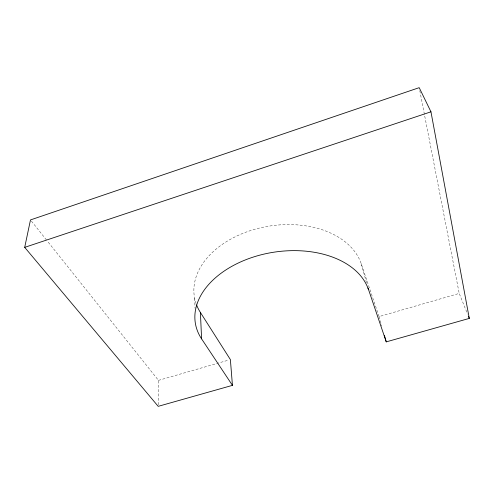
<?xml version="1.0" encoding="UTF-8"?>
<svg xmlns="http://www.w3.org/2000/svg" width="494" height="494" viewBox="0 0 494 494"><rect width="100%" height="100%" fill="white"/><g stroke="black" fill="none" stroke-linecap="round" stroke-linejoin="round"><path stroke-width="0.37" stroke-dasharray="2.47 1.85" d="M158.222 404.814L158.488 380.374L47.325 241.041M158.488 380.374L228.901 360.015M196.062 303.507A85.271 58.156 -8.8 0 1 259.646 228.018A85.271 58.156 -8.8 0 1 361.225 263.753L379.077 316.586L459.216 293.417L467.571 314.116M31.443 221.133L46.844 240.436M379.077 316.586L381.745 325.978M361.225 263.753L366.56 282.827M419.795 90.686L459.216 293.417M194.661 298.382L195.031 308.231"/><path stroke-width="0.74" d="M196.587 304.94A85.271 58.156 -8.8 0 0 200.41 312.474L230.383 359.589L232.439 385.357L158.204 406.34L24.7 247.364L30.48 219.929L419.202 87.66L430.959 111.811L469.3 318.402L386.252 341.873L367.993 287.965M24.7 247.364L430.959 111.811M200.41 312.474L201.589 338.865L232.439 385.357M468.436 316.259L469.3 318.402M384.406 335.37L386.252 341.873M201.589 338.865A88.389 57.866 -8.8 0 1 256.269 256.139A88.389 57.866 -8.8 0 1 368.407 289.428"/></g></svg>
